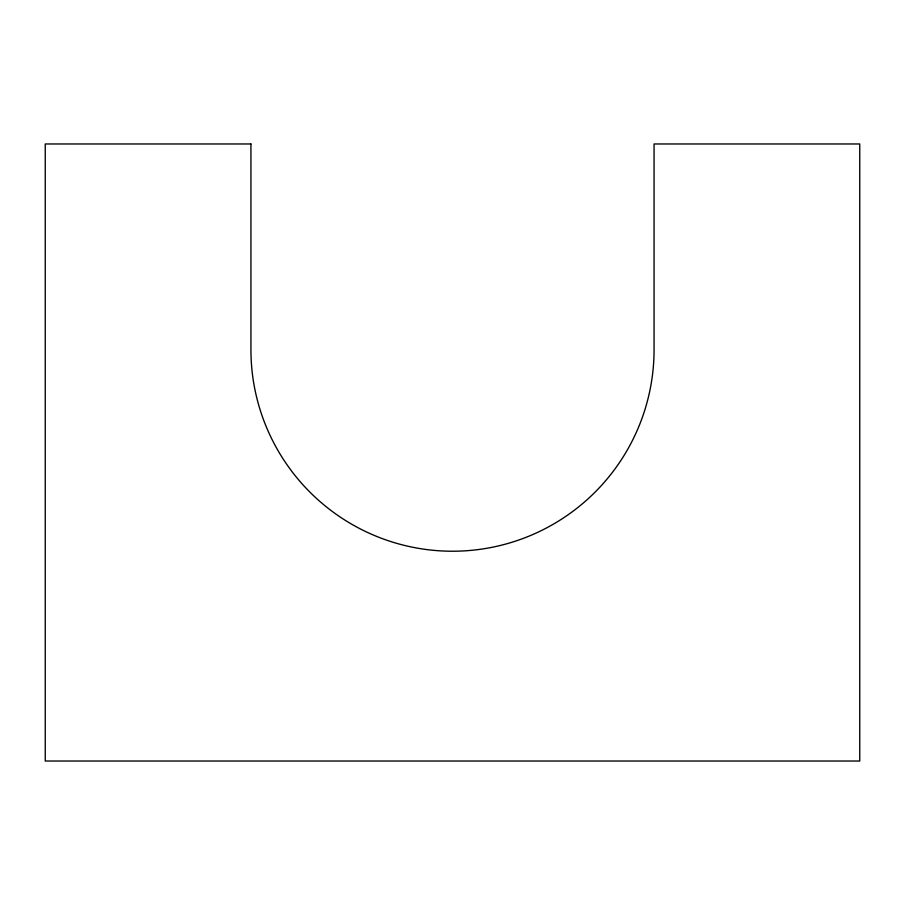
<?xml version="1.0" encoding="UTF-8"?>
<svg xmlns="http://www.w3.org/2000/svg" width="905" height="905" viewBox="0 0 905 905"><rect width="100%" height="100%" fill="white"/><g stroke="black" fill="none" stroke-linecap="round" stroke-linejoin="round"><path stroke-width="1.36" d="M250.934 143.974L45.25 143.974L45.25 761.026L859.75 761.026L859.75 143.974L654.066 143.974L654.066 349.658A201.566 201.566 0 0 1 452.5 551.224A201.566 201.566 0 0 1 250.934 349.658L250.934 143.974"/></g></svg>
